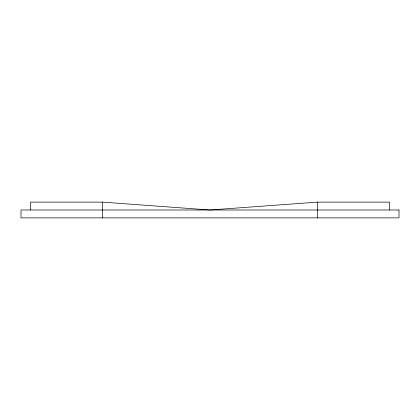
<?xml version="1.0" encoding="UTF-8"?>
<svg xmlns="http://www.w3.org/2000/svg" width="420" height="420" viewBox="0 0 420 420"><rect width="100%" height="100%" fill="white"/><g stroke="black" fill="none" stroke-linecap="round" stroke-linejoin="round"><path stroke-width="0.63" d="M389.503 210L389.503 202.125L317.468 202.125L210 210L102.533 202.125L30.497 202.125L30.497 210M317.468 202.125L317.468 217.875M102.533 202.125L102.533 217.875M399 210L21 210L21 217.875L399 217.875L399 210"/></g></svg>
